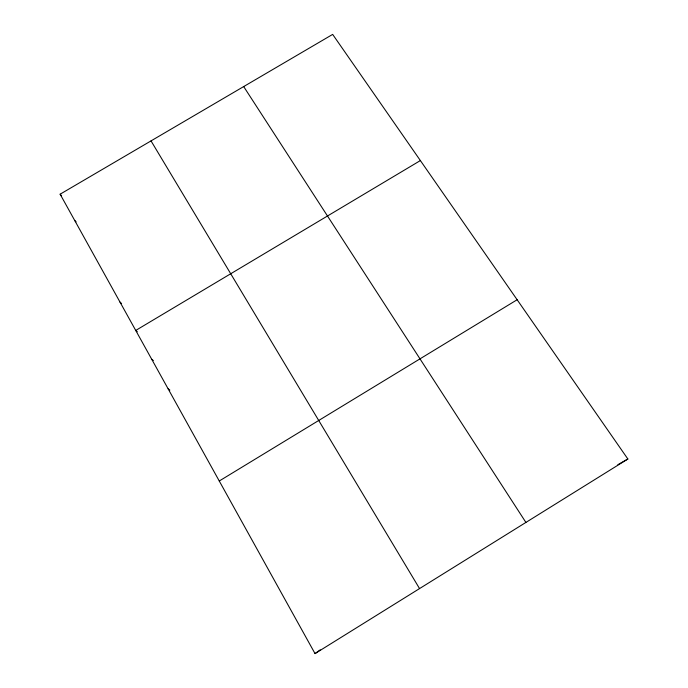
<?xml version="1.0" encoding="UTF-8"?>
<svg xmlns="http://www.w3.org/2000/svg" width="688" height="688" viewBox="0 0 688 688"><rect width="100%" height="100%" fill="white"/><g stroke="black" fill="none" stroke-linecap="round" stroke-linejoin="round"><path stroke-width="1.03" d="M315.027 653.6L627.869 459.008L332.665 34.4L60.131 194.188L315.027 653.6L320.212 649.842M219.266 480.998L517.144 299.744M420.377 160.562L135.725 330.446L137.325 331.779M617.884 464.667L627.869 459.008M168.121 388.832L169.85 390.07M151.764 359.342L153.372 360.598M120.013 302.118L121.587 303.52M74.665 220.392L76.127 221.863M60.131 194.188L61.567 195.684M243.681 86.568L525.907 522.424M151.025 140.894L419.551 588.584"/></g></svg>
